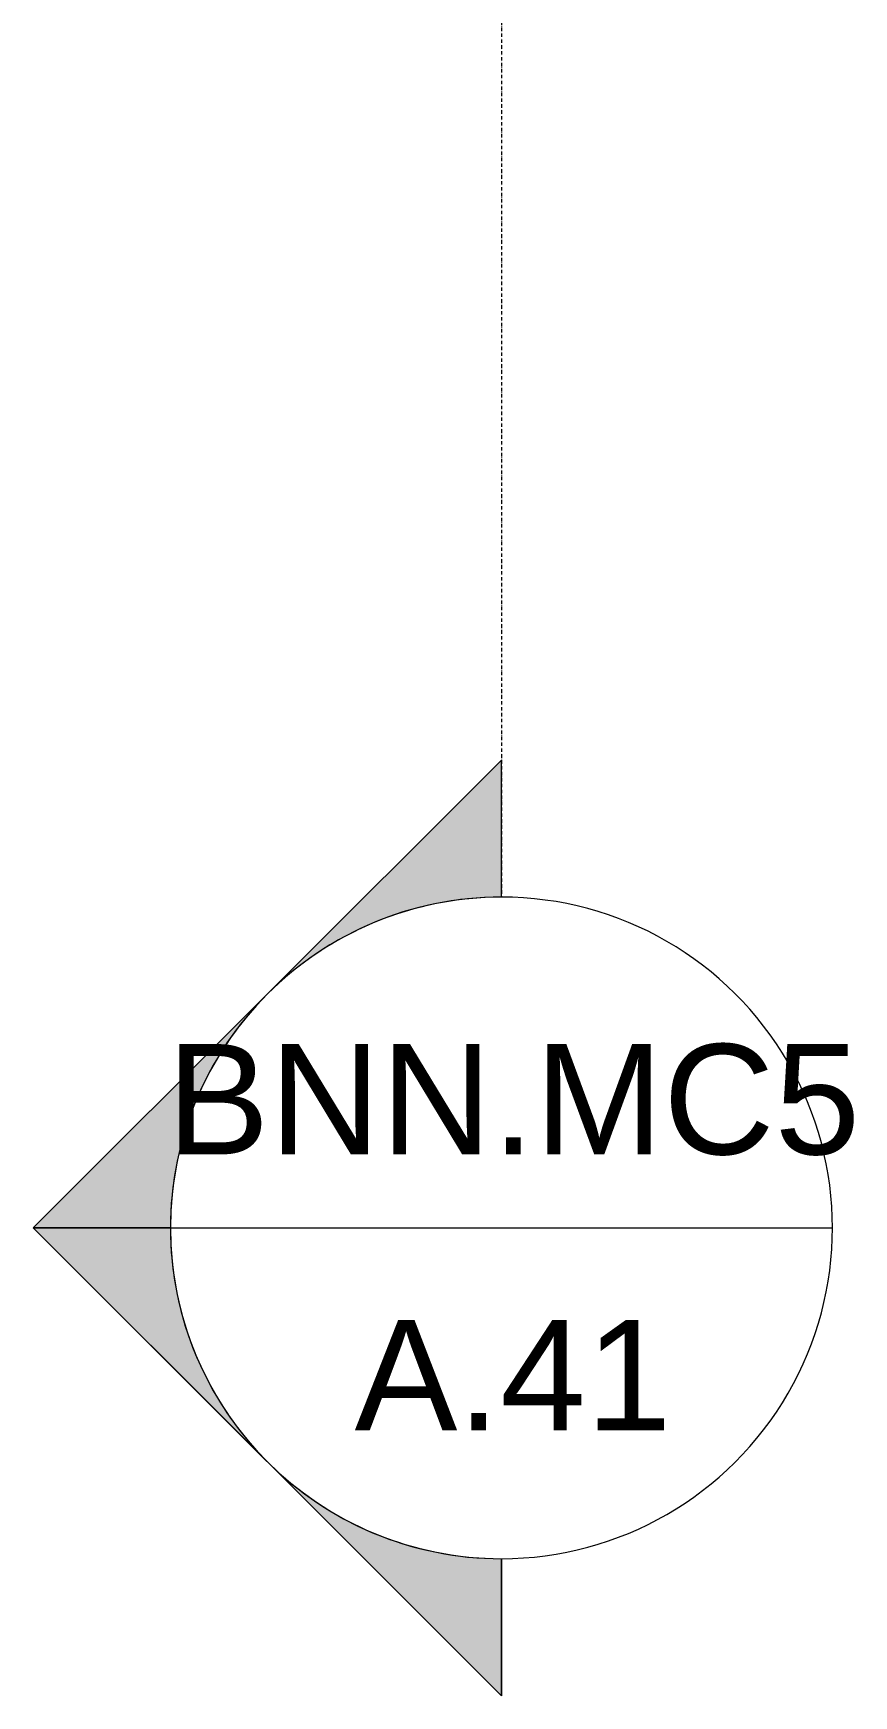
# Model space of a CAD drawing. Header units: millimetres. Extents: x 46079 to 131409, y 40831 to 60403.
# Drawn here: x 123996 to 125111, y 41511 to 43772 of the extents above; entities that cross this region are included whole.
import ezdxf

# ---------------------------------------------------------------- set-up
doc = ezdxf.new("R2010")
doc.units = ezdxf.units.MM
doc.linetypes.add('Dash Dot 3_16_', pattern=[7.9375, 4.7625, -1.5875, 0, -1.5875])
doc.layers.add('G-ANNO-SYMB', color=111, linetype='Continuous', lineweight=9)
doc.layers.add('G-ANNO-SYMB-1', color=111, linetype='Dash Dot 3_16_', lineweight=18)
doc.styles.add('Arial_2', font='arial.ttf', dxfattribs={"height": 150})

# ---------------------------------------------------------------- blocks, each defined once
blk = doc.blocks.new('Section - M_Section Head - Filled-352373-TKCS_BỂ NƯỚC NGẦM - MẶT BẰNG NẮP BỂ')
at = {"layer": 'G-ANNO-SYMB'}
h = blk.add_hatch(color=256, dxfattribs=at)
edge = h.paths.add_edge_path()
edge.add_line((-6, 8.485), (-6, 6))
edge.add_arc((-6, 0), 6, 90, 135)
edge.add_line((-10.243, 4.243), (-6, 8.485))
h = blk.add_hatch(color=256, dxfattribs=at)
edge = h.paths.add_edge_path()
edge.add_line((-6, 8.485), (-1.757, 4.243))
edge.add_arc((-6, 0), 6, 45, 90)
edge.add_line((-6, 6), (-6, 8.485))
h = blk.add_hatch(color=256, dxfattribs=at)
edge = h.paths.add_edge_path()
edge.add_line((-14.485, 0), (-10.243, 4.243))
edge.add_arc((-6, 0), 6, 135, 180)
edge.add_line((-12, 0), (-14.485, 0))
h = blk.add_hatch(color=256, dxfattribs=at)
edge = h.paths.add_edge_path()
edge.add_line((2.485, 0), (0, 0))
edge.add_arc((-6, 0), 6, 360, 405)
edge.add_line((-1.757, 4.243), (2.485, 0))
for p, q in [((-6, 8.485), (-14.485, 0)), ((-6, 8.485), (-10.243, 4.243)), ((-6, 8.485), (2.485, 0)), ((-6, 6), (-6, 8.485)), ((-6, 8.485), (-6, 6)), ((-1.757, 4.243), (-6, 8.485)), ((-10.243, 4.243), (-14.485, 0)), ((2.485, 0), (-1.757, 4.243)), ((-14.485, 0), (-12, 0)), ((0, 0), (2.485, 0)), ((-12, 0), (-14.485, 0)), ((0, 0), (2.485, 0))]:
    blk.add_line(p, q, dxfattribs=at)
for start, end in [(360, 180), (90, 135), (45, 90), (135, 180), (360, 45), (180, 360)]:
    blk.add_arc((-6, 0), 6, start, end, dxfattribs=at)

msp = doc.modelspace()

# ---------------------------------------------------------------- linework, layer by layer
at = {"layer": 'G-ANNO-SYMB'}
msp.add_line((124182.5, 42147.1), (125082.5, 42147.1), dxfattribs=at)
at = {"layer": 'G-ANNO-SYMB-1'}
msp.add_line((124632.5, 59766.6), (124632.5, 42597.1), dxfattribs=at)

# ---------------------------------------------------------------- block references
at = {"layer": 'G-ANNO-SYMB', "xscale": 74.99999999999996, "yscale": 74.99999999999996, "zscale": 74.99999999999996, "rotation": 89.99999999999947}
msp.add_blockref('Section - M_Section Head - Filled-352373-TKCS_BỂ NƯỚC NGẦM - MẶT BẰNG NẮP BỂ', (124632.5, 42597.1), dxfattribs=at)

# ---------------------------------------------------------------- texts
at = {"layer": 'G-ANNO-SYMB', "char_height": 150, "attachment_point": 5, "line_spacing_factor": 0.936439, "style": 'Arial_2'}
for s, insert, width in [('\\pt952.5,1905,2857.5,3810,4762.5,5715,6667.5,7620,8572.5,9525,10477.5,11430,12382.5,13335,14287.5,15240,16192.5,17145,18097.5,19050,20002.5,20955,21907.5,22860,23812.5,24765,25717.5,26670,27622.5,28575,29527.5,30480;BNN.MC5', (124648.8, 42321.1), 962.25), ('\\pt952.5,1905,2857.5,3810,4762.5,5715,6667.5,7620,8572.5,9525,10477.5,11430,12382.5,13335,14287.5,15240,16192.5,17145,18097.5,19050,20002.5,20955,21907.5,22860,23812.5,24765,25717.5,26670,27622.5,28575,29527.5,30480;A.41', (124648.4, 41946.9), 446.25)]:
    msp.add_mtext(s, dxfattribs=dict(at, insert=insert, width=width))

doc.saveas('drawing.dxf')
